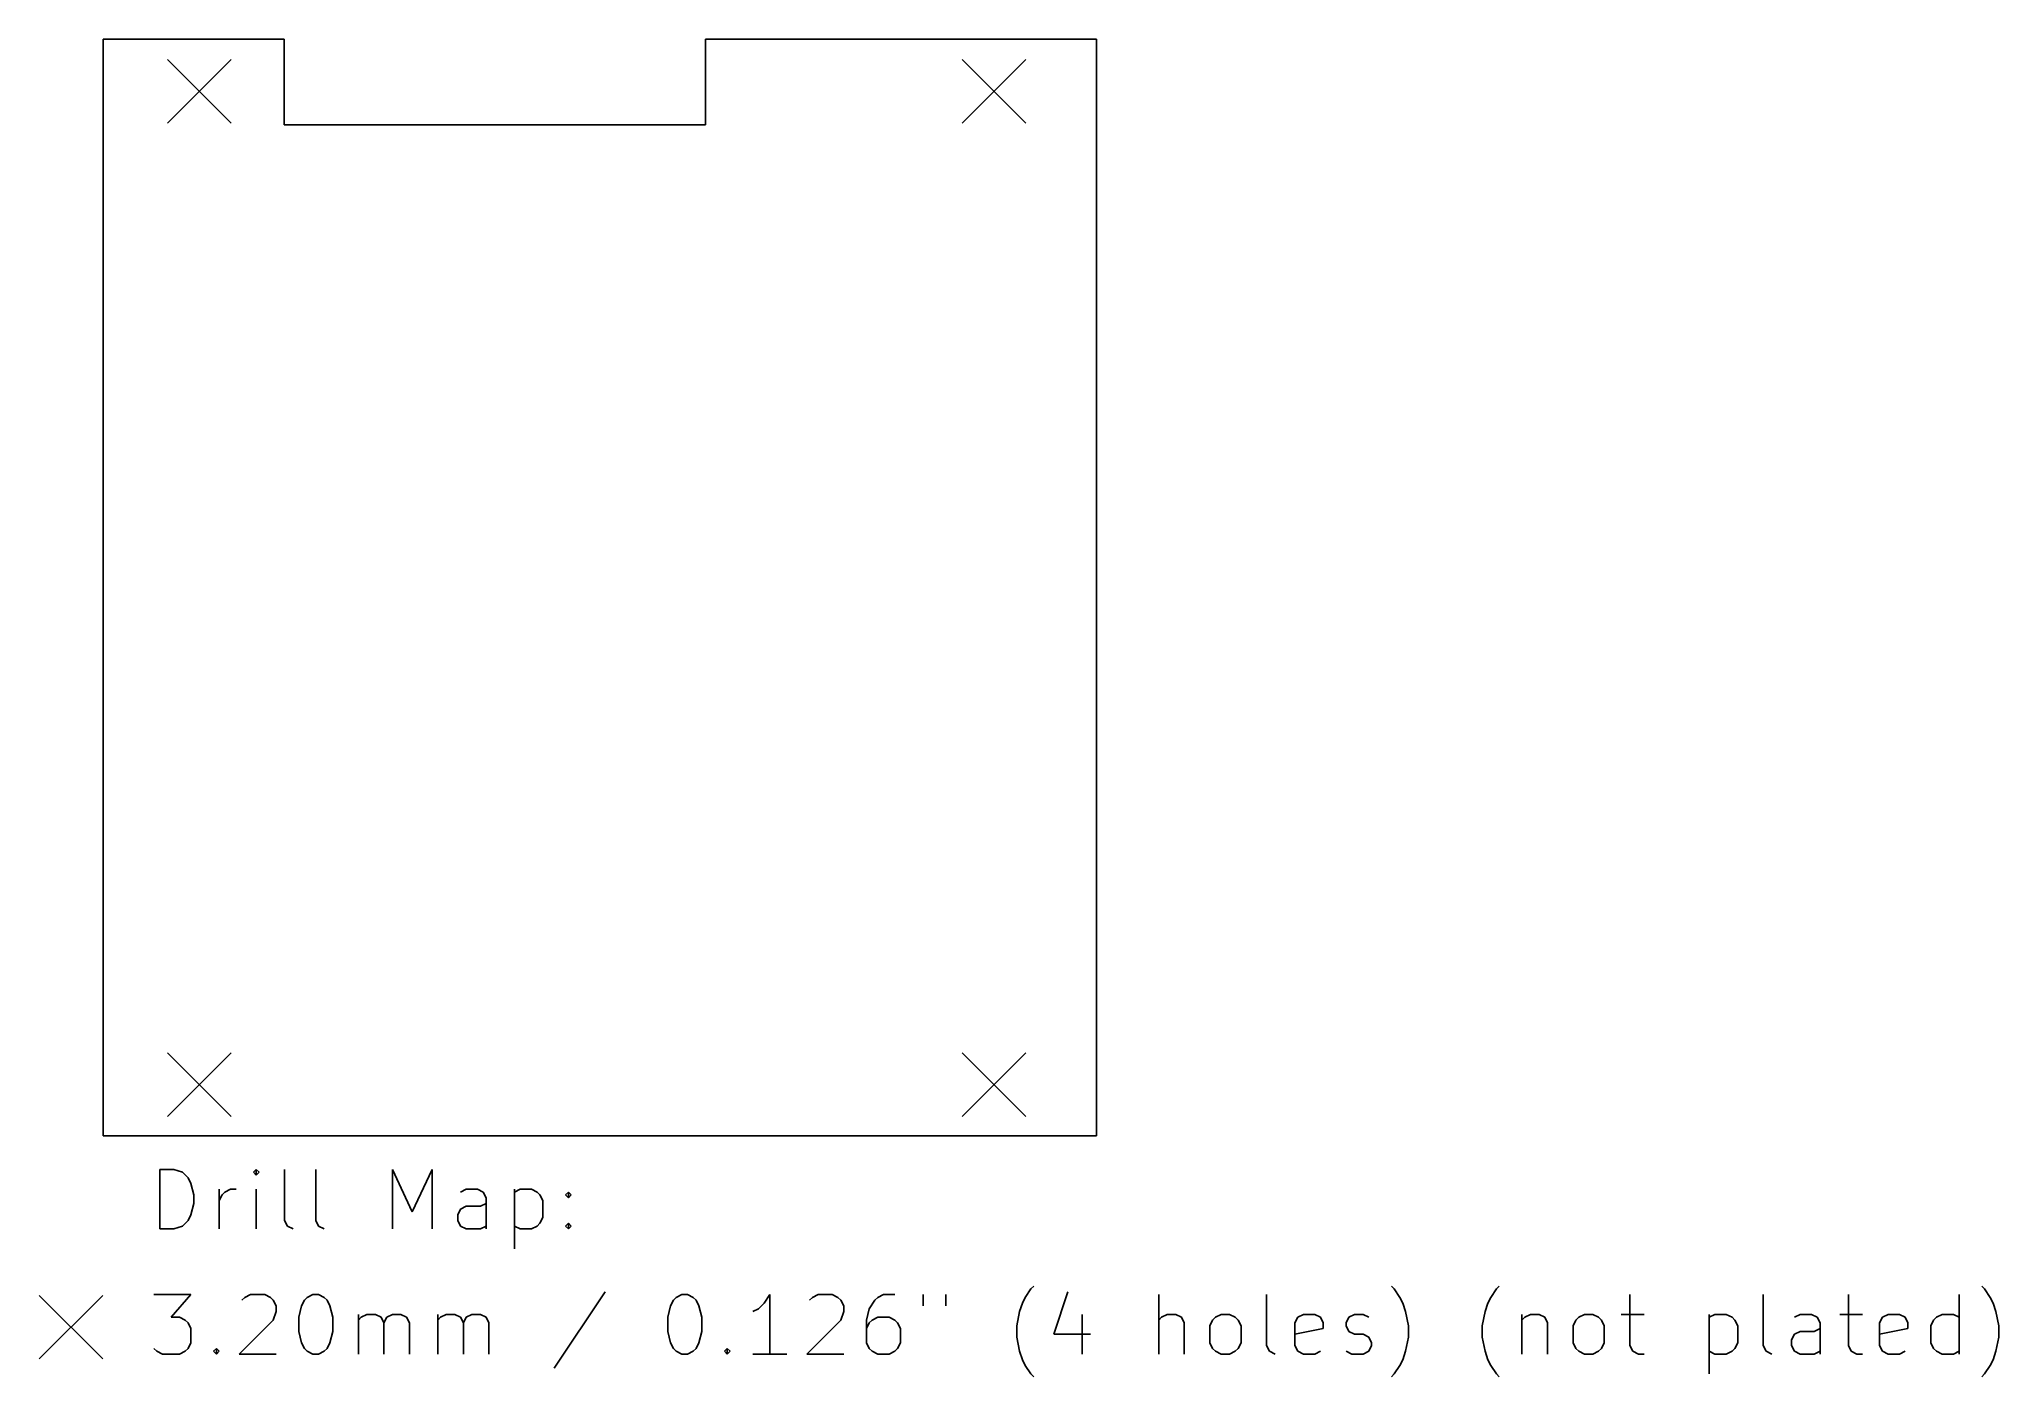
# Model space of a CAD drawing. Extents: x 91.9 to 190.6, y -114.7 to -47.4.
import ezdxf

# ---------------------------------------------------------------- set-up
doc = ezdxf.new("R2010")
doc.units = 0
doc.layers.add('BLACK', color=7, linetype='CONTINUOUS')

msp = doc.modelspace()

# ---------------------------------------------------------------- linework, layer by layer
at = {"layer": 'BLACK', "linetype": 'CONTINUOUS'}
for p, q in [((104.267, -47.371), (95.161, -47.371)), ((95.161, -47.371), (95.161, -102.583)), ((104.267, -51.689), (104.267, -47.371)), ((145.161, -47.371), (125.476, -47.371)), ((125.476, -47.371), (125.476, -51.689)), ((145.161, -102.583), (145.161, -47.371)), ((98.4, -48.4), (101.6, -51.6)), ((101.6, -48.4), (98.4, -51.6)), ((138.4, -48.4), (141.6, -51.6)), ((141.6, -48.4), (138.4, -51.6)), ((125.476, -51.689), (104.267, -51.689)), ((98.4, -98.4), (101.6, -101.6)), ((101.6, -98.4), (98.4, -101.6)), ((138.4, -98.4), (141.6, -101.6)), ((141.6, -98.4), (138.4, -101.6)), ((95.161, -102.583), (145.161, -102.583)), ((98.0003, -107.265), (98.0003, -104.265)), ((98.0003, -104.265), (98.7146, -104.265)), ((98.7146, -104.265), (99.1431, -104.408)), ((99.1431, -104.408), (99.4289, -104.694)), ((102.857, -104.265), (102.715, -104.408)), ((102.715, -104.408), (102.857, -104.551)), ((103, -104.408), (102.857, -104.265)), ((102.857, -104.265), (102.857, -104.551)), ((102.857, -104.551), (103, -104.408)), ((104.286, -106.837), (104.286, -104.265)), ((105.857, -106.837), (105.857, -104.265)), ((109.715, -107.265), (109.715, -104.265)), ((109.715, -104.265), (110.715, -106.408)), ((110.715, -106.408), (111.715, -104.265)), ((111.715, -104.265), (111.715, -107.265)), ((99.4289, -104.694), (99.5717, -104.979)), ((99.5717, -104.979), (99.7146, -105.551)), ((101, -107.265), (101, -105.265)), ((101.143, -105.551), (101.286, -105.408)), ((101.286, -105.408), (101.572, -105.265)), ((101.572, -105.265), (101.857, -105.265)), ((102.857, -107.265), (102.857, -105.265)), ((113.429, -105.265), (113.143, -105.408)), ((114, -105.265), (113.429, -105.265)), ((114.286, -105.408), (114, -105.265)), ((114.429, -105.694), (114.286, -105.408)), ((115.857, -105.265), (115.857, -108.265)), ((115.857, -105.408), (116.143, -105.265)), ((116.143, -105.265), (116.715, -105.265)), ((116.715, -105.265), (117, -105.408)), ((117, -105.408), (117.143, -105.551)), ((118.429, -105.551), (118.572, -105.408)), ((118.572, -105.408), (118.715, -105.551)), ((118.572, -105.408), (118.572, -105.694)), ((99.7146, -105.979), (99.5717, -106.551)), ((99.7146, -105.551), (99.7146, -105.979)), ((101, -105.837), (101.143, -105.551)), ((113, -106.551), (113.143, -106.265)), ((113.143, -106.265), (113.429, -106.122)), ((113.429, -106.122), (114.143, -106.122)), ((114.143, -106.122), (114.429, -105.979)), ((114.429, -107.265), (114.429, -105.694)), ((117.143, -105.551), (117.286, -105.837)), ((117.286, -105.837), (117.286, -106.694)), ((118.572, -105.694), (118.429, -105.551)), ((118.715, -105.551), (118.572, -105.694)), ((98.7146, -107.265), (98.0003, -107.265)), ((99.1431, -107.122), (98.7146, -107.265)), ((99.4289, -106.837), (99.1431, -107.122)), ((99.5717, -106.551), (99.4289, -106.837)), ((104.429, -107.122), (104.286, -106.837)), ((104.715, -107.265), (104.429, -107.122)), ((106, -107.122), (105.857, -106.837)), ((106.286, -107.265), (106, -107.122)), ((113, -106.837), (113, -106.551)), ((113.143, -107.122), (113, -106.837)), ((113.429, -107.265), (113.143, -107.122)), ((114.143, -107.265), (113.429, -107.265)), ((114.429, -107.122), (114.143, -107.265)), ((116.143, -107.265), (115.857, -107.122)), ((116.715, -107.265), (116.143, -107.265)), ((117, -107.122), (116.715, -107.265)), ((117.143, -106.979), (117, -107.122)), ((117.286, -106.694), (117.143, -106.979)), ((118.429, -107.122), (118.572, -106.979)), ((118.572, -107.265), (118.429, -107.122)), ((118.572, -106.979), (118.715, -107.122)), ((118.572, -106.979), (118.572, -107.265)), ((118.715, -107.122), (118.572, -107.265)), ((120.429, -110.422), (117.857, -114.279)), ((141.572, -110.708), (141.857, -110.279)), ((141.857, -110.279), (142, -110.137)), ((143.715, -110.422), (143, -112.565)), ((160.143, -110.279), (160, -110.137)), ((160.429, -110.708), (160.143, -110.279)), ((165, -110.708), (165.286, -110.279)), ((165.286, -110.279), (165.429, -110.137)), ((189.857, -110.279), (189.715, -110.137)), ((190.143, -110.708), (189.857, -110.279)), ((91.936, -110.608), (95.136, -113.808)), ((95.136, -110.608), (91.936, -113.808)), ((97.7146, -110.565), (99.5717, -110.565)), ((99.5717, -110.565), (98.5717, -111.708)), ((102.143, -110.851), (102.286, -110.708)), ((102.286, -110.708), (102.572, -110.565)), ((102.572, -110.565), (103.286, -110.565)), ((103.286, -110.565), (103.572, -110.708)), ((103.572, -110.708), (103.715, -110.851)), ((103.715, -110.851), (103.857, -111.137)), ((103.857, -111.422), (103.715, -111.851)), ((103.857, -111.137), (103.857, -111.422)), ((105, -111.708), (105.143, -111.137)), ((105.143, -111.137), (105.286, -110.851)), ((105.286, -110.851), (105.429, -110.708)), ((105.429, -110.708), (105.715, -110.565)), ((105.715, -110.565), (106, -110.565)), ((106, -110.565), (106.286, -110.708)), ((106.286, -110.708), (106.429, -110.851)), ((106.429, -110.851), (106.572, -111.137)), ((106.572, -111.137), (106.715, -111.708)), ((123.572, -111.708), (123.715, -111.137)), ((123.715, -111.137), (123.857, -110.851)), ((123.857, -110.851), (124, -110.708)), ((124, -110.708), (124.286, -110.565)), ((124.286, -110.565), (124.572, -110.565)), ((124.572, -110.565), (124.857, -110.708)), ((124.857, -110.708), (125, -110.851)), ((125, -110.851), (125.143, -111.137)), ((125.143, -111.137), (125.286, -111.708)), ((128.143, -111.279), (127.857, -111.422)), ((128.429, -110.994), (128.143, -111.279)), ((128.715, -110.565), (128.429, -110.994)), ((128.715, -113.565), (128.715, -110.565)), ((130.715, -110.851), (130.857, -110.708)), ((130.857, -110.708), (131.143, -110.565)), ((131.143, -110.565), (131.857, -110.565)), ((131.857, -110.565), (132.143, -110.708)), ((132.143, -110.708), (132.286, -110.851)), ((132.286, -110.851), (132.429, -111.137)), ((132.429, -111.422), (132.286, -111.851)), ((132.429, -111.137), (132.429, -111.422)), ((133.715, -111.279), (133.572, -111.851)), ((134, -110.851), (133.715, -111.279)), ((134.143, -110.708), (134, -110.851)), ((134.429, -110.565), (134.143, -110.708)), ((135, -110.565), (134.429, -110.565)), ((136.429, -110.565), (136.429, -111.137)), ((137.572, -110.565), (137.572, -111.137)), ((141.143, -112.137), (141.286, -111.422)), ((141.286, -111.422), (141.429, -110.994)), ((141.429, -110.994), (141.572, -110.708)), ((148.286, -113.565), (148.286, -110.565)), ((153.715, -113.137), (153.715, -110.565)), ((160.572, -110.994), (160.429, -110.708)), ((160.715, -111.422), (160.572, -110.994)), ((160.857, -112.137), (160.715, -111.422)), ((164.572, -112.137), (164.715, -111.422)), ((164.715, -111.422), (164.857, -110.994)), ((164.857, -110.994), (165, -110.708)), ((172, -110.565), (172, -113.137)), ((178.715, -113.137), (178.715, -110.565)), ((183, -110.565), (183, -113.137)), ((188.572, -113.565), (188.572, -110.565)), ((190.286, -110.994), (190.143, -110.708)), ((190.429, -111.422), (190.286, -110.994)), ((190.572, -112.137), (190.429, -111.422)), ((98.5717, -111.708), (99.0003, -111.708)), ((99.0003, -111.708), (99.286, -111.851)), ((99.286, -111.851), (99.4289, -111.994)), ((99.4289, -111.994), (99.5717, -112.279)), ((99.5717, -112.279), (99.5717, -112.994)), ((103.715, -111.851), (102, -113.565)), ((105, -112.422), (105, -111.708)), ((105.143, -112.994), (105, -112.422)), ((106.715, -112.422), (106.572, -112.994)), ((106.715, -111.708), (106.715, -112.422)), ((108, -113.565), (108, -111.565)), ((108, -111.851), (108.143, -111.708)), ((108.143, -111.708), (108.429, -111.565)), ((108.429, -111.565), (108.857, -111.565)), ((108.857, -111.565), (109.143, -111.708)), ((109.143, -111.708), (109.286, -111.994)), ((109.286, -111.994), (109.429, -111.708)), ((109.286, -111.994), (109.286, -113.565)), ((109.429, -111.708), (109.715, -111.565)), ((109.715, -111.565), (110.143, -111.565)), ((110.143, -111.565), (110.429, -111.708)), ((110.429, -111.708), (110.572, -111.994)), ((110.572, -111.994), (110.572, -113.565)), ((112, -113.565), (112, -111.565)), ((112, -111.851), (112.143, -111.708)), ((112.143, -111.708), (112.429, -111.565)), ((112.429, -111.565), (112.857, -111.565)), ((112.857, -111.565), (113.143, -111.708)), ((113.143, -111.708), (113.286, -111.994)), ((113.286, -111.994), (113.429, -111.708)), ((113.286, -111.994), (113.286, -113.565)), ((113.429, -111.708), (113.715, -111.565)), ((113.715, -111.565), (114.143, -111.565)), ((114.143, -111.565), (114.429, -111.708)), ((114.429, -111.708), (114.572, -111.994)), ((114.572, -111.994), (114.572, -113.565)), ((123.572, -112.422), (123.572, -111.708)), ((123.715, -112.994), (123.572, -112.422)), ((125.286, -112.422), (125.143, -112.994)), ((125.286, -111.708), (125.286, -112.422)), ((132.286, -111.851), (130.572, -113.565)), ((133.572, -111.851), (133.572, -112.994)), ((133.715, -111.994), (133.572, -112.279)), ((133.857, -111.851), (133.715, -111.994)), ((134.143, -111.708), (133.857, -111.851)), ((134.715, -111.708), (134.143, -111.708)), ((135, -111.851), (134.715, -111.708)), ((135.143, -111.994), (135, -111.851)), ((135.286, -112.279), (135.143, -111.994)), ((135.286, -112.994), (135.286, -112.279)), ((141.143, -112.708), (141.143, -112.137)), ((144.429, -111.565), (144.429, -113.565)), ((148.429, -111.708), (148.286, -111.851)), ((148.715, -111.565), (148.429, -111.708)), ((149.143, -111.565), (148.715, -111.565)), ((149.429, -111.708), (149.143, -111.565)), ((149.572, -111.994), (149.429, -111.708)), ((149.572, -113.565), (149.572, -111.994)), ((150.857, -112.137), (151, -111.851)), ((150.857, -112.994), (150.857, -112.137)), ((151, -111.851), (151.143, -111.708)), ((151.143, -111.708), (151.429, -111.565)), ((151.429, -111.565), (151.857, -111.565)), ((151.857, -111.565), (152.143, -111.708)), ((152.143, -111.708), (152.286, -111.851)), ((152.286, -111.851), (152.429, -112.137)), ((152.429, -112.137), (152.429, -112.994)), ((155.143, -111.994), (155.286, -111.708)), ((155.143, -113.137), (155.143, -111.994)), ((156.572, -112.279), (155.143, -112.565)), ((155.286, -111.708), (155.572, -111.565)), ((155.572, -111.565), (156.143, -111.565)), ((156.143, -111.565), (156.429, -111.708)), ((156.429, -111.708), (156.572, -111.994)), ((156.572, -111.994), (156.572, -112.279)), ((157.715, -111.994), (157.857, -111.708)), ((157.715, -112.137), (157.715, -111.994)), ((157.857, -112.422), (157.715, -112.137)), ((157.857, -111.708), (158.143, -111.565)), ((158.143, -112.565), (157.857, -112.422)), ((158.143, -111.565), (158.572, -111.565)), ((158.572, -111.565), (158.857, -111.708)), ((160.857, -112.708), (160.857, -112.137)), ((164.572, -112.708), (164.572, -112.137)), ((166.572, -111.565), (166.572, -113.565)), ((166.572, -111.851), (166.715, -111.708)), ((166.715, -111.708), (167, -111.565)), ((167, -111.565), (167.429, -111.565)), ((167.429, -111.565), (167.715, -111.708)), ((167.715, -111.708), (167.857, -111.994)), ((167.857, -111.994), (167.857, -113.565)), ((169.143, -112.137), (169.286, -111.851)), ((169.143, -112.994), (169.143, -112.137)), ((169.286, -111.851), (169.429, -111.708)), ((169.429, -111.708), (169.715, -111.565)), ((169.715, -111.565), (170.143, -111.565)), ((170.143, -111.565), (170.429, -111.708)), ((170.429, -111.708), (170.572, -111.851)), ((170.572, -111.851), (170.715, -112.137)), ((170.715, -112.137), (170.715, -112.994)), ((171.572, -111.565), (172.715, -111.565)), ((176, -111.565), (176, -114.565)), ((176, -111.708), (176.286, -111.565)), ((176.286, -111.565), (176.857, -111.565)), ((176.857, -111.565), (177.143, -111.708)), ((177.143, -111.708), (177.286, -111.851)), ((177.286, -111.851), (177.429, -112.137)), ((177.429, -112.137), (177.429, -112.994)), ((180.572, -111.565), (180.286, -111.708)), ((180.286, -112.565), (180.572, -112.422)), ((181.143, -111.565), (180.572, -111.565)), ((180.572, -112.422), (181.286, -112.422)), ((181.429, -111.708), (181.143, -111.565)), ((181.286, -112.422), (181.572, -112.279)), ((181.572, -111.994), (181.429, -111.708)), ((181.572, -113.565), (181.572, -111.994)), ((182.572, -111.565), (183.715, -111.565)), ((184.572, -111.994), (184.715, -111.708)), ((184.572, -113.137), (184.572, -111.994)), ((186, -112.279), (184.572, -112.565)), ((184.715, -111.708), (185, -111.565)), ((185, -111.565), (185.572, -111.565)), ((185.572, -111.565), (185.857, -111.708)), ((185.857, -111.708), (186, -111.994)), ((186, -111.994), (186, -112.279)), ((187.143, -112.137), (187.286, -111.851)), ((187.143, -112.994), (187.143, -112.137)), ((187.286, -111.851), (187.429, -111.708)), ((187.429, -111.708), (187.715, -111.565)), ((187.715, -111.565), (188.286, -111.565)), ((188.286, -111.565), (188.572, -111.708)), ((190.572, -112.708), (190.572, -112.137)), ((97.8574, -113.422), (97.7146, -113.279)), ((98.1431, -113.565), (97.8574, -113.422)), ((99.286, -113.422), (99.0003, -113.565)), ((99.4289, -113.279), (99.286, -113.422)), ((99.5717, -112.994), (99.4289, -113.279)), ((100.715, -113.422), (100.857, -113.279)), ((100.857, -113.565), (100.715, -113.422)), ((100.857, -113.279), (101, -113.422)), ((100.857, -113.279), (100.857, -113.565)), ((101, -113.422), (100.857, -113.565)), ((105.286, -113.279), (105.143, -112.994)), ((105.429, -113.422), (105.286, -113.279)), ((105.715, -113.565), (105.429, -113.422)), ((106.286, -113.422), (106, -113.565)), ((106.429, -113.279), (106.286, -113.422)), ((106.572, -112.994), (106.429, -113.279)), ((123.857, -113.279), (123.715, -112.994)), ((124, -113.422), (123.857, -113.279)), ((124.286, -113.565), (124, -113.422)), ((124.857, -113.422), (124.572, -113.565)), ((125, -113.279), (124.857, -113.422)), ((125.143, -112.994), (125, -113.279)), ((126.429, -113.422), (126.572, -113.279)), ((126.572, -113.565), (126.429, -113.422)), ((126.572, -113.279), (126.715, -113.422)), ((126.572, -113.279), (126.572, -113.565)), ((126.715, -113.422), (126.572, -113.565)), ((133.572, -112.994), (133.715, -113.279)), ((133.715, -113.279), (133.857, -113.422)), ((133.857, -113.422), (134.143, -113.565)), ((134.715, -113.565), (135, -113.422)), ((135, -113.422), (135.143, -113.279)), ((135.143, -113.279), (135.286, -112.994)), ((141.286, -113.422), (141.143, -112.708)), ((141.429, -113.851), (141.286, -113.422)), ((143, -112.565), (144.857, -112.565)), ((151, -113.279), (150.857, -112.994)), ((151.143, -113.422), (151, -113.279)), ((151.429, -113.565), (151.143, -113.422)), ((152.143, -113.422), (151.857, -113.565)), ((152.286, -113.279), (152.143, -113.422)), ((152.429, -112.994), (152.286, -113.279)), ((153.857, -113.422), (153.715, -113.137)), ((154.143, -113.565), (153.857, -113.422)), ((155.286, -113.422), (155.143, -113.137)), ((155.572, -113.565), (155.286, -113.422)), ((156.429, -113.422), (156.143, -113.565)), ((157.715, -113.422), (158, -113.565)), ((158.572, -112.565), (158.143, -112.565)), ((158.857, -112.708), (158.572, -112.565)), ((158.572, -113.565), (158.857, -113.422)), ((159, -112.994), (158.857, -112.708)), ((158.857, -113.422), (159, -113.137)), ((159, -113.137), (159, -112.994)), ((160.572, -113.851), (160.715, -113.422)), ((160.715, -113.422), (160.857, -112.708)), ((164.715, -113.422), (164.572, -112.708)), ((164.857, -113.851), (164.715, -113.422)), ((169.286, -113.279), (169.143, -112.994)), ((169.429, -113.422), (169.286, -113.279)), ((169.715, -113.565), (169.429, -113.422)), ((170.429, -113.422), (170.143, -113.565)), ((170.572, -113.279), (170.429, -113.422)), ((170.715, -112.994), (170.572, -113.279)), ((172, -113.137), (172.143, -113.422)), ((172.143, -113.422), (172.429, -113.565)), ((176.286, -113.565), (176, -113.422)), ((177.143, -113.422), (176.857, -113.565)), ((177.286, -113.279), (177.143, -113.422)), ((177.429, -112.994), (177.286, -113.279)), ((178.857, -113.422), (178.715, -113.137)), ((179.143, -113.565), (178.857, -113.422)), ((180.143, -112.851), (180.286, -112.565)), ((180.143, -113.137), (180.143, -112.851)), ((180.286, -113.422), (180.143, -113.137)), ((180.572, -113.565), (180.286, -113.422)), ((181.572, -113.422), (181.286, -113.565)), ((183, -113.137), (183.143, -113.422)), ((183.143, -113.422), (183.429, -113.565)), ((184.715, -113.422), (184.572, -113.137)), ((185, -113.565), (184.715, -113.422)), ((185.857, -113.422), (185.572, -113.565)), ((187.286, -113.279), (187.143, -112.994)), ((187.429, -113.422), (187.286, -113.279)), ((187.715, -113.565), (187.429, -113.422)), ((188.572, -113.422), (188.286, -113.565)), ((190.286, -113.851), (190.429, -113.422)), ((190.429, -113.422), (190.572, -112.708)), ((99.0003, -113.565), (98.1431, -113.565)), ((102, -113.565), (103.857, -113.565)), ((106, -113.565), (105.715, -113.565)), ((124.572, -113.565), (124.286, -113.565)), ((129.572, -113.565), (127.857, -113.565)), ((130.572, -113.565), (132.429, -113.565)), ((134.143, -113.565), (134.715, -113.565)), ((141.572, -114.137), (141.429, -113.851)), ((141.857, -114.565), (141.572, -114.137)), ((151.857, -113.565), (151.429, -113.565)), ((156.143, -113.565), (155.572, -113.565)), ((158, -113.565), (158.572, -113.565)), ((160.143, -114.565), (160.429, -114.137)), ((160.429, -114.137), (160.572, -113.851)), ((165, -114.137), (164.857, -113.851)), ((165.286, -114.565), (165, -114.137)), ((170.143, -113.565), (169.715, -113.565)), ((172.429, -113.565), (172.715, -113.565)), ((176.857, -113.565), (176.286, -113.565)), ((181.286, -113.565), (180.572, -113.565)), ((183.429, -113.565), (183.715, -113.565)), ((185.572, -113.565), (185, -113.565)), ((188.286, -113.565), (187.715, -113.565)), ((189.857, -114.565), (190.143, -114.137)), ((190.143, -114.137), (190.286, -113.851)), ((142, -114.708), (141.857, -114.565)), ((160, -114.708), (160.143, -114.565)), ((165.429, -114.708), (165.286, -114.565)), ((189.715, -114.708), (189.857, -114.565))]:
    msp.add_line(p, q, dxfattribs=at)

doc.saveas('drawing.dxf')
